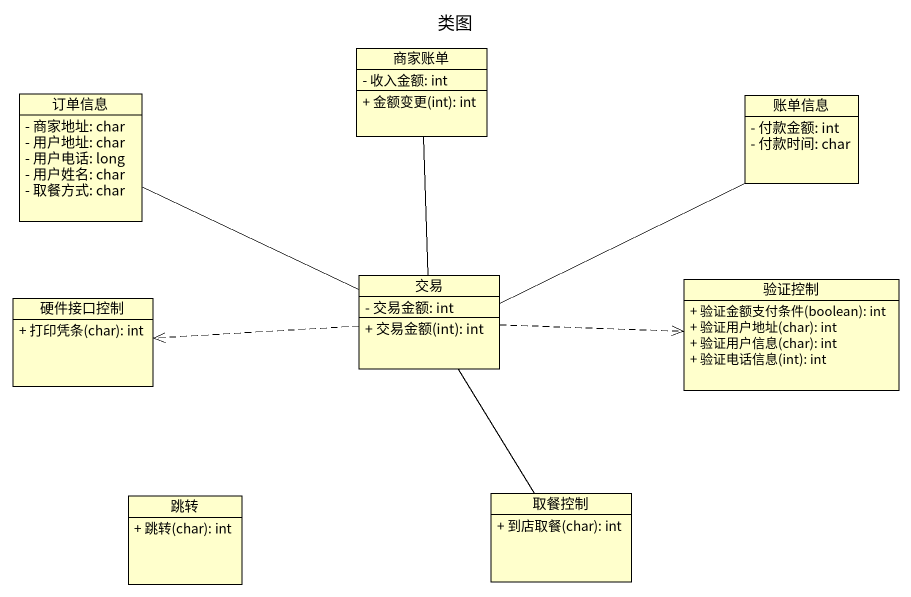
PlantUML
@startuml
title 类图
hide circle
hide empty members
skinparam classAttributeIconSize 0
class 订单信息 {
  - 商家地址: char
  - 用户地址: char
  - 用户电话: long
  - 用户姓名: char
  - 取餐方式: char
}
class 商家账单 {
  - 收入金额: int
  + 金额变更(int): int
}
class 账单信息 {
  - 付款金额: int
  - 付款时间: char
}
class 硬件接口控制 {
  + 打印凭条(char): int
}
class 交易 {
  - 交易金额: int
  + 交易金额(int): int
}
class 验证控制 {
  + 验证金额支付条件(boolean): int
  + 验证用户地址(char): int
  + 验证用户信息(char): int
  + 验证电话信息(int): int
}
class 跳转 {
  + 跳转(char): int
}
class 取餐控制 {
  + 到店取餐(char): int
}
订单信息 -right- 交易
商家账单 -- 交易
账单信息 -left- 交易
交易 .left.> 硬件接口控制
交易 .right.> 验证控制
交易 -- 取餐控制
@enduml
